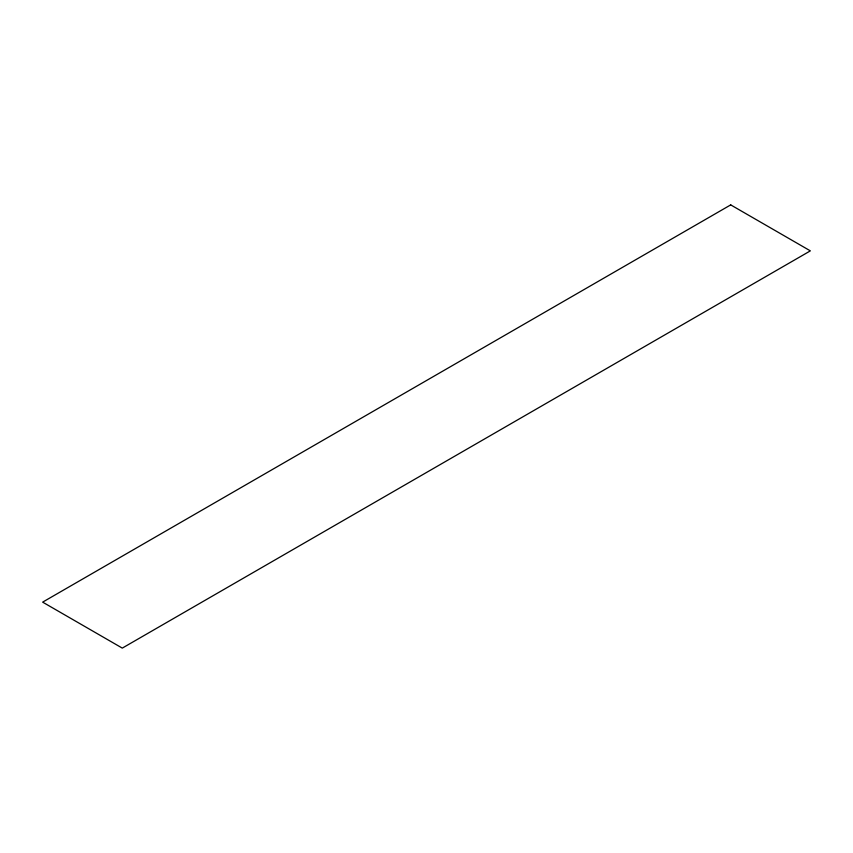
<?xml version="1.0" encoding="UTF-8"?>
<svg xmlns="http://www.w3.org/2000/svg" width="853" height="853" viewBox="0 0 853 853"><rect width="100%" height="100%" fill="white"/><g stroke="black" fill="none" stroke-linecap="round" stroke-linejoin="round"><path stroke-width="1.28" d="M730.712 204.891L42.65 602.133L122.288 648.109L810.35 250.867L730.712 204.891"/></g></svg>
